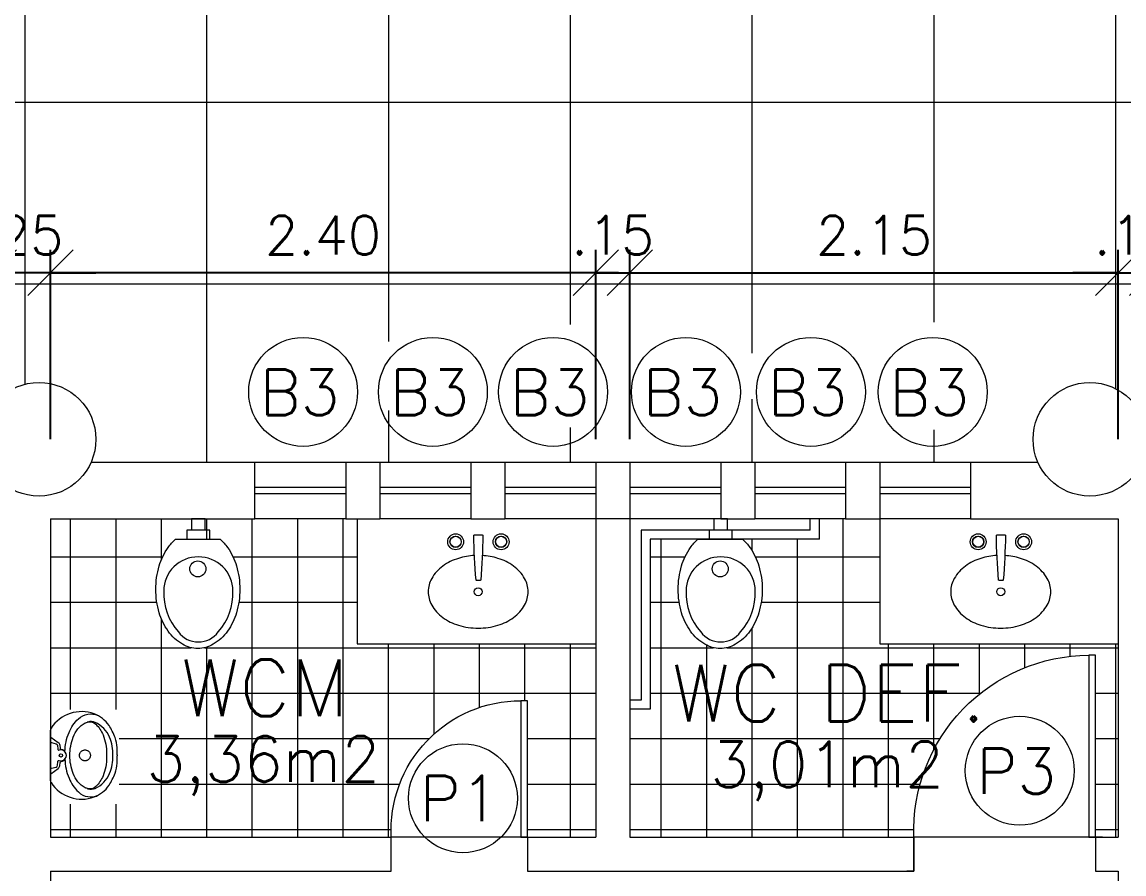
# Model space of a CAD drawing. Header units: millimetres. Extents: x 521 to 1055, y 261 to 520.
# Drawn here: x 586.448 to 591.298, y 465.404 to 469.153 of the extents above; entities that cross this region are included whole.
import ezdxf
from ezdxf.enums import TextEntityAlignment as Align

# ---------------------------------------------------------------- set-up
doc = ezdxf.new("R2010")
doc.units = ezdxf.units.MM
doc.linetypes.add('CONTINU', pattern=[0])
doc.linetypes.add('DASHDOT', pattern=[1, 0.5, -0.25, 0, -0.25])
doc.layers.add('0.1', color=8, linetype='Continuous', lineweight=13)
doc.styles.add('ROMANS', font='romans')
doc.styles.get("Standard").update_dxf_attribs({"font": 'romans.shx'})
doc.dimstyles.new('Fares Eng - 50', dxfattribs={"dimscale": 2, "dimtxt": 0.085, "dimasz": 0.1, "dimexe": 0.05, "dimexo": 0.05, "dimgap": 0.04, "dimtad": 1, "dimzin": 4, "dimdsep": 46, "dimtxsty": 'ROMANS', "dimblk1": 'OBLIQUE', "dimblk2": 'OBLIQUE', "dimsah": 1, "dimcen": 0.05, "dimdle": 0.05, "dimclrd": 8, "dimclre": 8, "dimclrt": 8, "dimaunit": 1, "dimadec": 0, "dimazin": 0, "dimtfac": 1, "dimtix": 1, "dimtmove": 2, "dimatfit": 0, "dimldrblk": 'OPEN90', "dimfxl": 1, "dimtolj": 1, "dimtzin": 0, "dimarcsym": 0})
pattern_1 = [(0, (-0.7382471170010376, 0), (0, 0.2), []), (90, (-0.7382471170010376, 0), (-0.2, 1.224606353822377e-17), [])]

# ---------------------------------------------------------------- blocks, each defined once
blk = doc.blocks.new('P80')
for points in [[(0, 0.8600000000001068), (0, 0.8300000000001057), (0.1499999999999986, 0.8300000000001057), (0.1499999999999986, 0.8600000000001068)], [(0, 0), (0, 0.03000000000000114), (0.1499999999999986, 0.03000000000000114), (0.1499999999999986, 0)]]:
    blk.add_lwpolyline(points)
blk.add_lwpolyline([(-0.8000000000000227, 0.06000000000008299), (0, 0.06000000000008299), (0, 0.03000000000000114), (-0.8000000000000227, 0.03000000000000114)], close=True)
at = {"color": 8}
blk.add_arc((-0.02513934576528032, 0.05553438521076377), 0.7748735220644332, 88.14081760279143, 179.6698012135025, dxfattribs=at)
blk = doc.blocks.new('P60')
at = {"color": 252}
blk.add_lwpolyline([(-0.6000000000000227, 0.05960000000008298), (0, 0.05960000000008298), (0, 0.03000000000000114), (-0.6000000000000227, 0.03000000000000114)], close=True, dxfattribs=at)
at = {"color": 8}
blk.add_arc((-0.02886986666674457, 0.05960000000008306), 0.5711301333332781, 87.10253993610587, 180, dxfattribs=at)
blk = doc.blocks.new('Cuba')
blk.add_lwpolyline([(0.0007964035890972809, 0.05000000000001137), (-0.007366352336667308, 0.0499999999999925, -0.3896877516864198), (-0.009359223717736526, 0.05183128823838757, -0.01723366479288366), (-0.01917277886242666, 0.247968944425077, -0.4187690770508936), (-0.01717301998914593, 0.25), (0.0007964035890972809, 0.25), (0.01876582716733935, 0.25, -0.4187690770508931), (0.02076558604062009, 0.247968944425077, -0.01723366479288366), (0.01095203089593292, 0.05183128823840271, -0.3896877516864196), (0.008959159514862449, 0.0499999999999925)], format="xyb", close=True)
blk.add_lwpolyline([(-0.01642655458466891, 0.1595521582631534, 0.05959206038068896), (-0.08696014067280601, 0.1471861917011097, 0.08424761497446774), (-0.1555634918610417, 0.1131370849898587, 0.1064685849763624), (-0.2045356555467384, 0.05839934548953352, 0.1301586401875859), (-0.2200000000000006, 0, 0.1301586401875893), (-0.2045356555467384, -0.05839934548953352, 0.1064685849763587), (-0.1555634918610417, -0.1131370849898303, 0.08424761497446792), (-0.08696014067280829, -0.1471861917010813, 0.07328068524213961), (0, -0.1599999999999966, 0.0732806852421363), (0.08696014067280601, -0.1471861917010813, 0.0842476149744677), (0.15556349186104, -0.1131370849898303, 0.1064685849763671), (0.2045356555467367, -0.05839934548950509, 0.1301586401875963), (0.2199999999999989, 0, 0.1301586401875876), (0.2045356555467367, 0.05839934548953352, 0.1064685849763547), (0.15556349186104, 0.1131370849898587, 0.08424761497446004), (0.08696014067280829, 0.1471861917011097, 0.05826802056709933), (0.01801512440569979, 0.1594612693903912, 0.07328068524213464)], format="xyb")
for centre, radius in [((-0.09920359641090386, 0.2199999999999989), 0.035), ((0.1007964035890973, 0.2199999999999989), 0.035), ((0, 0), 0.0175)]:
    blk.add_circle(centre, radius)
at = {"color": 8}
for centre, radius in [((-0.09920359641090386, 0.2199999999999989), 0.025), ((-0.09920359641090386, 0.2199999999999989), 0.024), ((0.1007964035890973, 0.2199999999999989), 0.025), ((0.1007964035890973, 0.2199999999999989), 0.024)]:
    blk.add_circle(centre, radius, dxfattribs=at)
blk = doc.blocks.new('Vaso')
for points in [[(0.02999999999997272, -0.04999999999995453), (0.02999999999997272, 0), (-0.02999999999997272, 0), (-0.02999999999997272, -0.04999999999995453)], [(0.04999999999995453, -0.09000000000014552), (0.04999999999995453, -0.04999999999995453), (-0.04999999999995453, -0.04999999999995453), (-0.04999999999995453, -0.09000000000014552)]]:
    blk.add_lwpolyline(points)
for points in [[(0.1828955200001019, -0.3100000000001728, -0.071776), (0.1680402599999979, -0.4129498500001318, -0.083144), (0.128710270000056, -0.4938477600001079, -0.106699), (0.06516211000007388, -0.5518467399999736, -0.132564), (-0.002104480000070907, -0.5700000000001637, -0.132564), (-0.06937106999998832, -0.5518467399999736, -0.106699), (-0.1329192299999704, -0.4938477600001079, -0.083144), (-0.1722492199999124, -0.4129498500001318, -0.071776), (-0.1871044800000163, -0.3100000000001728, -0.071776), (-0.1722492199999124, -0.2070501499999864, -0.083144), (-0.1329192299999704, -0.1261522400000104, -0.060171), (-0.09999999999990905, -0.09000000000014552), (0.09579103999999461, -0.09000000000014552, -0.060171), (0.128710270000056, -0.1261522400000104, -0.083144), (0.1680402599999979, -0.2070501499999864, -0.071776)], [(-0.08763701527800549, -0.4972033683313839, 0.2473999053505774), (0, -0.5413053001348089, 0.2473999053505774), (0.08763701527800549, -0.4972033683313839, 0.1978584598758542), (0.1521044799999345, -0.3175259839795217, 0.4183289460701766), (0, -0.1675407474929216, 0.4183289460701766), (-0.1521044799999345, -0.3175259839795217, 0.1978584598758542)]]:
    blk.add_lwpolyline(points, format="xyb", close=True)
blk.add_circle((-0.002104480000070907, -0.2200259839794398), 0.03525)
blk = doc.blocks.new('MIC')
for p, q in [((-7.181022390642248e-30, -3.552713678800501e-15), (2.253725092833587e-16, 0.1114999999999959)), ((0.294006887496943, 0.001700320565272878), (0.294006887496943, -4.146983364735735e-15)), ((-2.253725092833731e-16, -0.111500000000003), (-7.181022390642248e-30, -3.552713678800501e-15)), ((0.294006887496943, -4.146983364735735e-15), (0.294006887496943, -0.001700320565281172))]:
    blk.add_line(p, q)
for points in [[(0.06389889671298657, 0.01598841757203382, -0.1006025227802019), (0.08200000000000095, 0.09999999999999948, -0.1146110086684233), (0.1229999999999997, 0.1609999999999993, -0.3098364236183091), (0.2095199143072243, 0.1751021543491027, -0.3098364236183091)], [(0.1613928576543483, -0.1455672248154997), (0.1649101941308434, -0.1467308523902687, 0.1890387966786642), (0.1966600698150721, -0.1450091000326438, 0.1890137212314096), (0.2599702370741317, -0.07963134921959511, 0.1168018518744347), (0.2749686266706473, -2.332144905471686e-15, 0.1168018518744347), (0.2599702370741321, 0.0796313492195905, 0.1890137212314096), (0.1966600698150728, 0.1450091000326395, 0.1890387966786642), (0.164910194130844, 0.1467308523902645), (0.1613928576543489, 0.1455672248154954)], [(1.072361025267808e-16, 0.05305361097392058, -0.4731156655992713), (0.005000000000000895, 0.05599999999999915), (0.02500000000000046, 0.05149999999999894, -0.3625423988178856), (0.03149999999999951, 0.04299999999999742), (0.03250000000000069, 0.02849999999999924, 0.5647686887747856), (0.03857059185199323, 0.02282112824928532)], [(0.002000000000000831, 0.0804999999999989), (0.03400000000000081, 0.05699999999999676, -0.1805002929806469), (0.04100000000000046, 0.04549999999999868), (0.04299999999999932, 0.03199999999999816, 0.350290051334585), (0.04850000000000071, 0.02599999999999793, -0.2520343750682387), (0.06300000000000065, 0.01949999999999883)], [(-1.072361025267879e-16, -0.05305361097392414, 0.4731156655992713), (0.005000000000000668, -0.05600000000000272), (0.02500000000000025, -0.05150000000000259, 0.3625423988178856), (0.03149999999999933, -0.0430000000000011), (0.03250000000000058, -0.02850000000000292, -0.5647686887747856), (0.03857059185199314, -0.02282112824928902)], [(0.002000000000000505, -0.08050000000000246), (0.03400000000000058, -0.05700000000000045, 0.1805002929806469), (0.04100000000000028, -0.0455000000000024), (0.0429999999999992, -0.03200000000000189, -0.350290051334585), (0.0485000000000006, -0.02600000000000167, 0.2520343750682387), (0.06300000000000057, -0.01950000000000264)], [(0.06389889671298651, -0.01598841757203763, 0.1006025227802019), (0.08200000000000053, -0.1000000000000034, 0.1146110086684233), (0.122999999999999, -0.1610000000000034, 0.3098364236183091), (0.2095199143072236, -0.1751021543491071, 0.3098364236183091)]]:
    blk.add_lwpolyline(points, format="xyb")
blk.add_lwpolyline([(0.2469999999999999, -2.275612532610937e-15), (0.2471178908324276, -0.007832022022059848, -0.1020165053088811), (0.2314231464083887, -0.09020397524524396, -0.1006339586119125), (0.1998321805410083, -0.1371621200431705, -0.3104304348799956), (0.1587115284339952, -0.14447530021719, -0.02983714588725854), (0.1530000000000002, -0.1425000000000004, -0.1938874956134008), (0.1005000000000001, -0.08000000000000028, -0.09663518521957772), (0.08549999999999969, -1.949176117819334e-15, -0.09663518521957772), (0.1005000000000004, 0.07999999999999631, -0.1938874956134008), (0.1530000000000007, 0.1424999999999962, -0.02983714588725854), (0.1587115284339958, 0.1444753002171858, -0.3104304348799956), (0.1998321805410089, 0.1371621200431661, -0.1006339586119125), (0.2314231464083891, 0.09020397524523946, -0.1020165053088811), (0.2471178908324277, 0.007832022022055296)], format="xyb", close=True)
blk.add_circle((0.04599999999999937, -1.869335632467826e-15), 0.0075)
at = {"linetype": 'DASHDOT'}
blk.add_circle((0.1519999999999992, -2.083591112145287e-15), 0.024, dxfattribs=at)
for centre, radius, start, end in [((0.1377702899573948, 0.0315578556840454), 0.1611987715412378, 69.96350135858401, 146.725367118701), ((0.1386857544530518, 0.0475243997117098), 0.1459577868522475, 35.25885026493741, 68.15339377250778), ((0.01420555517480282, 0.1112656864088919), 0.01420748748665075, 142.0649101323887, 179.0550202112607), ((0.0354886119335873, -0.01077122697287798), 0.2641474675909128, 26.26255795670085, 32.66128229190893), ((-0.02926556299823355, -0.04272209828493694), 0.336355232746058, 21.06742201065763, 26.2625579567061), ((0.159761937990389, 0.03009408813070781), 0.1337877300855334, 1.845086542449727, 21.06742201065554), ((0.04599999999999937, -1.869335632467826e-15), 0.024, 251.967363912805, 108.0326360871948), ((-0.7216496446169334, 0.001700320565274931), 1.015656532113876, 359.9999999999999, 1.845086542450083), ((0.1597619379903889, -0.03009408813071201), 0.1337877300855336, 338.9325779893443, 358.15491345755), ((-0.7216496446169334, -0.001700320565275566), 1.015656532113876, 358.1549134575496, 359.9999999999998), ((-0.02926556299823338, 0.04272209828493351), 0.3363552327460579, 333.7374420432938, 338.9325779893422), ((0.01420555517480237, -0.1112656864088955), 0.014207487486651, 180.9449797887391, 217.935089867611), ((0.1377702899573947, -0.03155785568404951), 0.1611987715412371, 213.2746328812987, 290.0364986414158), ((0.1386857544530517, -0.0475243997117139), 0.1459577868522475, 291.846606227492, 324.7411497350624), ((0.03548861193358734, 0.01077122697287429), 0.2641474675909128, 327.3387177080908, 333.7374420432989)]:
    blk.add_arc(centre, radius, start, end)
blk = doc.blocks.new('ÁREA')
for p in [(4.97462945148186e-05, 0.003761569252461072), (0, 0)]:
    blk.add_attdef('COMPARTIMENTO', text='', height=0.0025).set_placement(p, align=Align.CENTER)
at = {"color": 1}
for p in [(-4.97462945148186e-05, -0.003761569252461072), (-9.94925890296372e-05, -0.007523138504922144)]:
    blk.add_attdef('ÁREA', text='', height=0.002, dxfattribs=at).set_placement(p, align=Align.CENTER)
blk = doc.blocks.new('_OBLIQUE')
at = {"color": 0, "linetype": 'ByBlock'}
blk.add_line((-0.5, -0.5), (0.5, 0.5), dxfattribs=at)
blk = doc.blocks.new('*D2623')
at = {"layer": '0.1', "color": 8, "linetype": 'CONTINU', "lineweight": -2, "transparency": 16777216}
for p, q in [((586.5732697461763, 467.316921684354), (586.5732697461763, 468.150133357732)), ((588.9732697461762, 467.316921684354), (588.9732697461762, 468.150133357732)), ((589.0732697461763, 468.050133357732), (586.4732697461762, 468.050133357732))]:
    blk.add_line(p, q, dxfattribs=at)
at = {"layer": 'DEFPOINTS', "color": 0, "linetype": 'CONTINU', "lineweight": -2, "transparency": 16777216}
for p in [(586.5732697461763, 468.050133357732), (586.5732697461763, 467.216921684354), (588.9732697461762, 467.216921684354)]:
    blk.add_point(p, dxfattribs=at)
at = {"layer": '0.1', "color": 8, "linetype": 'CONTINU', "lineweight": -2, "transparency": 16777216, "xscale": 0.2, "yscale": 0.2, "zscale": 0.2, "rotation": 180}
blk.add_blockref('_OBLIQUE', (586.5732697461763, 468.050133357732), dxfattribs=at)
at = {"layer": '0.1', "color": 8, "linetype": 'CONTINU', "lineweight": -2, "transparency": 16777216, "xscale": 0.2, "yscale": 0.2, "zscale": 0.2}
blk.add_blockref('_OBLIQUE', (588.9732697461762, 468.050133357732), dxfattribs=at)
at = {"layer": '0.1', "color": 8, "linetype": 'CONTINU', "transparency": 16777216, "insert": (587.7732697461763, 468.215133357732), "char_height": 0.17, "attachment_point": 5, "style": 'ROMANS'}
blk.add_mtext('\\A1;2.40', dxfattribs=at)
blk = doc.blocks.new('_Open90')
at = {"color": 0, "linetype": 'ByBlock', "lineweight": -2}
for p, q in [((-0.5, 0.5), (0, 0)), ((0, 0), (-1, 0)), ((0, 0), (-0.5, -0.5))]:
    blk.add_line(p, q, dxfattribs=at)
blk = doc.blocks.new('*D2624')
at = {"layer": '0.1', "color": 8, "linetype": 'CONTINU', "lineweight": -2, "transparency": 16777216}
for p, q in [((586.3232697461765, 467.4169216843541), (586.3232697461765, 468.150133357732)), ((586.5732697461763, 467.4169216843541), (586.5732697461763, 468.150133357732)), ((586.3232697461765, 468.050133357732), (586.1232697461764, 468.050133357732)), ((586.5732697461763, 468.050133357732), (586.3232697461765, 468.050133357732)), ((586.5732697461763, 468.050133357732), (586.7732697461763, 468.050133357732))]:
    blk.add_line(p, q, dxfattribs=at)
at = {"layer": 'DEFPOINTS', "color": 0, "linetype": 'CONTINU', "lineweight": -2, "transparency": 16777216}
for p in [(586.3232697461765, 468.050133357732), (586.3232697461765, 467.316921684354), (586.5732697461763, 467.316921684354)]:
    blk.add_point(p, dxfattribs=at)
at = {"layer": '0.1', "color": 8, "linetype": 'CONTINU', "lineweight": -2, "transparency": 16777216, "xscale": 0.2, "yscale": 0.2, "zscale": 0.2}
blk.add_blockref('_OBLIQUE', (586.3232697461765, 468.050133357732), dxfattribs=at)
at = {"layer": '0.1', "color": 8, "linetype": 'CONTINU', "lineweight": -2, "transparency": 16777216, "xscale": 0.2, "yscale": 0.2, "zscale": 0.2, "rotation": 180}
blk.add_blockref('_OBLIQUE', (586.5732697461763, 468.050133357732), dxfattribs=at)
at = {"layer": '0.1', "color": 8, "linetype": 'CONTINU', "transparency": 16777216, "insert": (586.4482697461764, 468.215133357732), "char_height": 0.17, "attachment_point": 5, "style": 'ROMANS'}
blk.add_mtext('\\A1;.25', dxfattribs=at)
blk = doc.blocks.new('*D2910')
at = {"layer": '0.1', "color": 8, "linetype": 'CONTINU', "lineweight": -2, "transparency": 16777216}
for p, q in [((588.9732697461765, 467.316921684354), (588.9732697461765, 468.150133357732)), ((589.1232697461762, 467.316921684354), (589.1232697461762, 468.150133357732)), ((588.9732697461765, 468.050133357732), (588.7732697461764, 468.050133357732)), ((588.9732697461765, 468.050133357732), (589.1232697461762, 468.050133357732)), ((589.1232697461762, 468.050133357732), (589.3232697461763, 468.050133357732))]:
    blk.add_line(p, q, dxfattribs=at)
at = {"layer": 'DEFPOINTS', "color": 0, "linetype": 'CONTINU', "lineweight": -2, "transparency": 16777216}
for p in [(589.1232697461762, 468.050133357732), (588.9732697461765, 467.216921684354), (589.1232697461762, 467.216921684354)]:
    blk.add_point(p, dxfattribs=at)
at = {"layer": '0.1', "color": 8, "linetype": 'CONTINU', "lineweight": -2, "transparency": 16777216, "xscale": 0.2, "yscale": 0.2, "zscale": 0.2}
blk.add_blockref('_OBLIQUE', (588.9732697461765, 468.050133357732), dxfattribs=at)
at = {"layer": '0.1', "color": 8, "linetype": 'CONTINU', "lineweight": -2, "transparency": 16777216, "xscale": 0.2, "yscale": 0.2, "zscale": 0.2, "rotation": 180}
blk.add_blockref('_OBLIQUE', (589.1232697461762, 468.050133357732), dxfattribs=at)
at = {"layer": '0.1', "color": 8, "linetype": 'CONTINU', "transparency": 16777216, "insert": (589.0482697461764, 468.215133357732), "char_height": 0.17, "attachment_point": 5, "style": 'ROMANS'}
blk.add_mtext('\\A1;.15', dxfattribs=at)
blk = doc.blocks.new('*D2625')
at = {"layer": '0.1', "color": 8, "linetype": 'CONTINU', "lineweight": -2, "transparency": 16777216}
for p, q in [((589.1232697461762, 467.316921684354), (589.1232697461762, 468.150133357732)), ((591.2732697461763, 467.316921684354), (591.2732697461763, 468.150133357732)), ((589.0232697461762, 468.050133357732), (591.3732697461763, 468.050133357732))]:
    blk.add_line(p, q, dxfattribs=at)
at = {"layer": 'DEFPOINTS', "color": 0, "linetype": 'CONTINU', "lineweight": -2, "transparency": 16777216}
for p in [(591.2732697461763, 468.050133357732), (589.1232697461762, 467.216921684354), (591.2732697461763, 467.216921684354)]:
    blk.add_point(p, dxfattribs=at)
at = {"layer": '0.1', "color": 8, "linetype": 'CONTINU', "lineweight": -2, "transparency": 16777216, "xscale": 0.2, "yscale": 0.2, "zscale": 0.2, "rotation": 180}
blk.add_blockref('_OBLIQUE', (589.1232697461762, 468.050133357732), dxfattribs=at)
at = {"layer": '0.1', "color": 8, "linetype": 'CONTINU', "lineweight": -2, "transparency": 16777216, "xscale": 0.2, "yscale": 0.2, "zscale": 0.2}
blk.add_blockref('_OBLIQUE', (591.2732697461763, 468.050133357732), dxfattribs=at)
at = {"layer": '0.1', "color": 8, "linetype": 'CONTINU', "transparency": 16777216, "insert": (590.1982697461763, 468.215133357732), "char_height": 0.17, "attachment_point": 5, "style": 'ROMANS'}
blk.add_mtext('\\A1;2.15', dxfattribs=at)
blk = doc.blocks.new('*D2626')
at = {"layer": '0.1', "color": 8, "linetype": 'CONTINU', "lineweight": -2, "transparency": 16777216}
for p, q in [((591.2732697461763, 467.316921684354), (591.2732697461763, 468.150133357732)), ((591.4232697461763, 467.3169216843539), (591.4232697461763, 468.150133357732)), ((591.2732697461763, 468.050133357732), (591.0732697461763, 468.050133357732)), ((591.2732697461763, 468.050133357732), (591.4232697461763, 468.050133357732)), ((591.4232697461763, 468.050133357732), (591.6232697461763, 468.050133357732))]:
    blk.add_line(p, q, dxfattribs=at)
at = {"layer": 'DEFPOINTS', "color": 0, "linetype": 'CONTINU', "lineweight": -2, "transparency": 16777216}
for p in [(591.4232697461763, 468.050133357732), (591.2732697461763, 467.216921684354), (591.4232697461763, 467.2169216843539)]:
    blk.add_point(p, dxfattribs=at)
at = {"layer": '0.1', "color": 8, "linetype": 'CONTINU', "lineweight": -2, "transparency": 16777216, "xscale": 0.2, "yscale": 0.2, "zscale": 0.2}
blk.add_blockref('_OBLIQUE', (591.2732697461763, 468.050133357732), dxfattribs=at)
at = {"layer": '0.1', "color": 8, "linetype": 'CONTINU', "lineweight": -2, "transparency": 16777216, "xscale": 0.2, "yscale": 0.2, "zscale": 0.2, "rotation": 180}
blk.add_blockref('_OBLIQUE', (591.4232697461763, 468.050133357732), dxfattribs=at)
at = {"layer": '0.1', "color": 8, "linetype": 'CONTINU', "transparency": 16777216, "insert": (591.3482697461764, 468.215133357732), "char_height": 0.17, "attachment_point": 5, "style": 'ROMANS'}
blk.add_mtext('\\A1;.15', dxfattribs=at)

msp = doc.modelspace()

# ---------------------------------------------------------------- hatches: boundary and pattern name
at = {"layer": '0.1', "linetype": 'CONTINU'}
h = msp.add_hatch(dxfattribs=at)
h.set_pattern_fill('_USER', color=8, scale=0.8, style=0, double=1, pattern_type=0)
h.set_pattern_definition([(0, (-0.7382471170010376, 0), (0, 0.8), []), (90, (-0.7382471170010376, 0), (-0.8, 4.898425415289509e-17), [])])
h.paths.add_polyline_path([(595.8582697461763, 469.916921684354), (595.8982697461764, 469.916921684354), (595.8982697461763, 469.9469216843539), (595.8982697461763, 470.9169216843541), (595.8582697461762, 470.9169216843541), (595.8582697461762, 472.066921684354), (595.8582697461762, 473.070142430769, -0.367894196834805), (595.6482697461763, 473.316921684354, -0.367894196834805), (595.8582697461762, 473.563700937939), (595.8582697461762, 474.636921684354), (595.8582697461762, 475.756921684354), (595.8582697461762, 476.1085191045478), (595.6977010650072, 476.1085191045478, -0.4115419546023503), (595.3603441513054, 476.1085191045478), (585.5232697461761, 476.1085191045478), (585.5232697461761, 467.2169216843541), (586.2941409614285, 467.2169216843541, -0.1032437171755058), (586.2732697461763, 467.316921684354, -1), (586.7732697461763, 467.316921684354, -0.1032437171755632), (586.7523985309241, 467.216921684354), (587.4732697461766, 467.216921684354), (587.8732697461764, 467.2169216843542), (588.0232697461763, 467.216921684354), (588.4232697461763, 467.2169216843541), (588.5732697461764, 467.2169216843539), (588.9732697461762, 467.216921684354), (589.1232697461762, 467.2169216843539), (589.5232697461763, 467.216921684354), (589.6732697461763, 467.2169216843539), (590.0732697461762, 467.216921684354), (590.2232697461761, 467.2169216843539), (590.623269746176, 467.216921684354), (590.9191409614285, 467.2169216843538, -0.1032437171757356), (590.8982697461763, 467.316921684354, -1), (591.3982697461763, 467.316921684354, -0.1032437171756781), (591.3773985309241, 467.2169216843539), (591.9232697461763, 467.2169216843539), (595.4232697461763, 467.2169216843539), (595.6691409614285, 467.216921684354, -0.1032437171756207), (595.6482697461763, 467.316921684354, -0.367894196834805), (595.8582697461762, 467.563700937939), (595.8582697461762, 468.766921684354)])
h.paths.add_polyline_path([(590.6696611286003, 467.5954736768035, -1), (590.1903734598599, 467.5954736768035, -1)], flags=16)
h.paths.add_polyline_path([(593.904458207497, 467.5435196412762, -1), (593.4251705387566, 467.5435196412762, -1)], flags=16)
h.paths.add_polyline_path([(590.1191654259077, 467.5954736768035, -1), (589.6398777571673, 467.5954736768035, -1)], flags=16)
h.paths.add_polyline_path([(589.5686680314744, 467.5954736768035, -1), (589.089380362734, 467.5954736768035, -1)], flags=16)
h.paths.add_polyline_path([(589.0247261310088, 467.5954736768035, -1), (588.5454384622684, 467.5954736768035, -1)], flags=16)
h.paths.add_polyline_path([(595.7686664425265, 468.6299123304353, -1), (595.2893787737861, 468.6299123304353, -1)], flags=16)
h.paths.add_polyline_path([(588.4873363410294, 467.5954736768035, -1), (588.008048672289, 467.5954736768035, -1)], flags=16)
h.paths.add_polyline_path([(590.8982697461763, 473.316921684354, -1), (591.3982697461763, 473.316921684354, -1)], flags=16)
h.paths.add_polyline_path([(587.9106254294292, 467.5954736768035, -1), (587.4313377606887, 467.5954736768035, -1)], flags=16)
h.paths.add_polyline_path([(595.2893787737861, 472.0535718655195, -1), (595.7686664425265, 472.0535718655195, -1)], flags=16)
h.paths.add_polyline_path([(586.2732697461763, 473.316921684354, -1), (586.7732697461763, 473.316921684354, -1)], flags=16)
h.paths.add_polyline_path([(594.7857582780637, 473.0621597795922), (594.7857582780637, 473.5716835891159), (595.0857582780636, 473.5716835891159), (595.0857582780636, 473.0621597795922)], flags=24)
h.paths.add_polyline_path([(594.7857582780637, 469.9044216843541), (594.7857582780637, 470.6044216843541), (595.0857582780636, 470.6044216843541), (595.0857582780636, 469.9044216843541)], flags=24)
h.paths.add_polyline_path([(594.073750429681, 475.8464454938779), (594.073750429681, 476.7273978748303), (594.373750429681, 476.7273978748303), (594.373750429681, 475.8464454938779)], flags=9)
h.paths.add_polyline_path([(590.0598173652238, 472.7609005235943), (591.1217221271286, 472.7609005235943), (591.1217221271286, 472.4609005235943), (590.0598173652238, 472.4609005235943)], flags=24)
h.paths.add_polyline_path([(592.8625554604619, 472.0030727188753), (593.7339840318905, 472.0030727188753), (593.7339840318905, 471.7030727188753), (592.8625554604619, 471.7030727188753)], flags=24)
h.paths.add_polyline_path([(587.4185078414145, 468.400133357732), (588.1280316509383, 468.400133357732), (588.1280316509383, 468.100133357732), (587.4185078414145, 468.100133357732)], flags=24)
h.paths.add_polyline_path([(586.1935078414144, 468.400133357732), (586.7030316509382, 468.400133357732), (586.7030316509382, 468.100133357732), (586.1935078414144, 468.100133357732)], flags=24)
h.paths.add_polyline_path([(585.4827935557, 468.400133357732), (586.1637459366524, 468.400133357732), (586.1637459366524, 468.100133357732), (585.4827935557, 468.100133357732)], flags=9)
h.paths.add_polyline_path([(588.7935078414145, 468.400133357732), (589.3030316509382, 468.400133357732), (589.3030316509382, 468.100133357732), (588.7935078414145, 468.100133357732)], flags=24)
h.paths.add_polyline_path([(589.8435078414144, 468.400133357732), (590.5530316509382, 468.400133357732), (590.5530316509382, 468.100133357732), (589.8435078414144, 468.100133357732)], flags=24)
h.paths.add_polyline_path([(591.0935078414144, 468.400133357732), (591.6030316509382, 468.400133357732), (591.6030316509382, 468.100133357732), (591.0935078414144, 468.100133357732)], flags=24)
h.paths.add_polyline_path([(593.3185078414145, 468.400133357732), (594.0280316509384, 468.400133357732), (594.0280316509384, 468.100133357732), (593.3185078414145, 468.100133357732)], flags=24)
h.paths.add_polyline_path([(593.4432537847026, 467.3920073014079), (593.8384918799406, 467.3920073014079), (593.8384918799406, 467.6920073014079), (593.4432537847026, 467.6920073014079)], flags=24)
h.paths.add_polyline_path([(590.2084567058059, 467.4439613369352), (590.603694801044, 467.4439613369352), (590.603694801044, 467.7439613369352), (590.2084567058059, 467.7439613369352)], flags=24)
h.paths.add_polyline_path([(589.6579610031133, 467.4439613369352), (590.0531990983513, 467.4439613369352), (590.0531990983513, 467.7439613369352), (589.6579610031133, 467.7439613369352)], flags=24)
h.paths.add_polyline_path([(589.1074636086801, 467.4439613369352), (589.5027017039181, 467.4439613369352), (589.5027017039181, 467.7439613369352), (589.1074636086801, 467.7439613369352)], flags=24)
h.paths.add_polyline_path([(588.5635217082145, 467.4439613369352), (588.9587598034525, 467.4439613369352), (588.9587598034525, 467.7439613369352), (588.5635217082145, 467.7439613369352)], flags=24)
h.paths.add_polyline_path([(588.026131918235, 467.4439613369352), (588.421370013473, 467.4439613369352), (588.421370013473, 467.7439613369352), (588.026131918235, 467.7439613369352)], flags=24)
h.paths.add_polyline_path([(587.4494210066348, 467.4439613369352), (587.8446591018728, 467.4439613369352), (587.8446591018728, 467.7439613369352), (587.4494210066348, 467.7439613369352)], flags=24)
h.paths.add_polyline_path([(595.3074620197322, 468.478399990567), (595.7027001149702, 468.478399990567), (595.7027001149702, 468.778399990567), (595.3074620197322, 468.778399990567)], flags=24)
h.paths.add_polyline_path([(595.3074620197322, 471.9020595256512), (595.7027001149702, 471.9020595256512), (595.7027001149702, 472.2020595256512), (595.3074620197322, 472.2020595256512)], flags=24)
h = msp.add_hatch(dxfattribs=at)
h.set_pattern_fill('_USER', color=8, scale=0.2, style=0, double=1, pattern_type=0)
h.set_pattern_definition(pattern_1)
h.paths.add_polyline_path([(588.9732697461765, 466.416921684354), (588.9232697461763, 466.416921684354), (588.9232697461763, 465.566921684354), (588.9732697461762, 465.566921684354)])
h.paths.add_polyline_path([(588.9232697461762, 466.416921684354), (588.7732697461762, 466.416921684354), (588.7732697461762, 465.566921684354), (588.9232697461762, 465.5669216843539)])
h.paths.add_polyline_path([(588.7732697461763, 466.4169216843541), (587.9232697461762, 466.4169216843542), (587.9232697461762, 466.966921684354), (587.8732697461764, 466.966921684354), (587.4732697461766, 466.966921684354), (587.254132831756, 466.966921684354), (587.2541328317561, 466.9169216843538), (587.194132831756, 466.9169216843538), (587.1941328317561, 466.966921684354), (586.5732697461763, 466.9669216843538), (586.5732697461763, 466.1285014318579), (586.8759171132056, 466.128501431858), (586.8759171132056, 465.7114515582974), (586.5732697461764, 465.7114515582974), (586.5732697461763, 465.5669216843539), (588.073269746176, 465.566921684354, -0.4291040067102799), (588.643669746176, 466.166921684354), (588.6732697461762, 466.166921684354), (588.6732697461762, 465.566921684354), (588.7732697461762, 465.566921684354)])
h.paths.add_polyline_path([(587.3528440957857, 466.8407680473282, 1.564956546922496e-06), (587.3528431074257, 466.8407694363859), (587.3528430628177, 466.8407694990781, -1.635587809433524e-06)], flags=0)
h.paths.add_polyline_path([(587.186778351756, 466.7468957003744, -1), (587.257278351756, 466.7468957003744, -1)], flags=0)
edge = h.paths.add_edge_path(flags=16)
edge.add_arc((587.0428677136395, 466.656921934754), 0.3641606381167727, 343.5782748653759, 359.999960602868, ccw=False)
edge.add_arc((587.1309432549249, 466.6309640198425), 0.272339538585894, 324.56671686925415, 343.5781902089499, ccw=False)
edge.add_arc((587.1867222135166, 466.5912751690134), 0.2038815434230515, 300.2052823623753, 324.56672184459006, ccw=False)
edge.add_arc((587.2220283660847, 466.5306258523968), 0.1337041680431426, 269.9999938597518, 300.20531148729793, ccw=False)
edge.add_arc((587.2220283374273, 466.5306258523964), 0.1337041680427554, 239.7946885126584, 270.0000061401995, ccw=False)
edge.add_arc((587.2573344899955, 466.5912751690134), 0.2038815434230601, 215.43327815541, 239.7947176376247, ccw=False)
edge.add_arc((587.3131134485873, 466.6309640198425), 0.2723395385859037, 196.4218097910502, 215.4332831307458, ccw=False)
edge.add_arc((587.4011889898727, 466.656921934754), 0.3641606381167628, 180.000039397132, 196.4217251346242, ccw=False)
edge.add_arc((587.4011889898735, 466.6569214339534), 0.3641606381175685, 163.5782748653941, 179.9999606028859, ccw=False)
edge.add_arc((587.3131134485873, 466.682879348865), 0.272339538585894, 144.5667168692542, 163.5781902089498, ccw=False)
edge.add_arc((587.2573356331808, 466.7225671066794), 0.2038831085606558, 130.7930870399165, 144.5666578242773, ccw=False)
edge.add_line((587.1241328317561, 466.8769216843536), (587.319923871756, 466.8769216843536))
edge.add_arc((587.1867210703314, 466.7225671066794), 0.2038831085606689, 35.43334217572283, 49.206912960083514, ccw=False)
edge.add_arc((587.1309432549249, 466.682879348865), 0.2723395385859037, 16.42180979105018, 35.43328313074579, ccw=False)
edge.add_arc((587.0428677136387, 466.6569214339534), 0.3641606381175583, 3.939711410794189e-05, 16.42172513460588, ccw=False)
h.paths.add_polyline_path([(587.0793891249888, 466.0357073243745), (587.9543891249888, 466.0357073243745), (587.9543891249888, 466.4107073243745), (587.0793891249888, 466.4107073243745)], flags=24)
h.paths.add_polyline_path([(586.9221610476244, 465.7126334166323), (588.098351523815, 465.7126334166323), (588.098351523815, 466.0697762737752), (586.9221610476244, 466.0697762737752)], flags=24)
h = msp.add_hatch(dxfattribs=at)
h.set_pattern_fill('_USER', color=8, scale=0.2, style=0, double=1, pattern_type=0)
h.set_pattern_definition(pattern_1)
h.paths.add_polyline_path([(590.0232697461763, 466.9669216843538), (589.9576897942832, 466.9669216843538), (589.9576897942832, 466.8769216843538), (589.6190607861762, 466.8769216843538, -0.06017314680166075), (589.6519810275363, 466.8407680229718, -0.08314534198682096), (589.691310909784, 466.759868468401, -0.07177374131648878), (589.7061652661764, 466.6569217612481, -0.07177385848335799), (589.691310905259, 466.5539748849528), (589.6913108996955, 466.5539748660756, 0.07177381507608192), (589.7061652661764, 466.6569216786633, 0.07177601455833092), (589.6913100018206, 466.7598715491325, 0.08314407971246142), (589.6519799572462, 466.8407695271744, 0.06017087491074097), (589.6190607861762, 466.8769216843538), (589.4232697461765, 466.8769216843538, 0.06017091049245973), (589.3903505583437, 466.8407695036161), (589.3903505043879, 466.8407694277864, -0.06017102502305395), (589.4232697461765, 466.8769216843537), (589.2132697461765, 466.8769216843538), (589.2132697461764, 466.1289537817587), (589.1232697461762, 466.1289537817585), (589.1232697461762, 465.566921684354), (590.0232697461762, 465.566921684354)])
h.paths.add_polyline_path([(590.1732697461763, 466.966921684354), (590.0732697461763, 466.9669216843541), (590.0232697461763, 466.966921684354), (590.0232697461762, 465.566921684354), (590.1732697461762, 465.566921684354)])
h.paths.add_polyline_path([(591.1432697461756, 466.3669216843539), (591.1732697461763, 466.3669216843539), (591.1732697461764, 465.566921684354), (591.2032697461764, 465.5669216843539), (591.2732697461762, 465.566921684354), (591.2732697461762, 466.416921684354), (590.2232697461761, 466.4169216843542), (590.2232697461762, 466.9669216843541), (590.1732697461763, 466.9669216843541), (590.1732697461762, 465.566921684354), (590.3732697461761, 465.566921684354, -0.4220514271863813)])
edge = h.paths.add_edge_path(flags=16)
edge.add_arc((589.3420046280597, 466.656921934754), 0.3641606381167727, 343.5782748653759, 359.999960602868, ccw=False)
edge.add_arc((589.4300801693452, 466.6309640198425), 0.272339538585894, 324.56671686925415, 343.5781902089499, ccw=False)
edge.add_arc((589.4858591279369, 466.5912751690134), 0.2038815434230515, 300.2052823623753, 324.56672184459006, ccw=False)
edge.add_arc((589.521165280505, 466.5306258523968), 0.1337041680431426, 269.9999938597518, 300.20531148729793, ccw=False)
edge.add_arc((589.5211652518476, 466.5306258523964), 0.1337041680427554, 239.7946885126584, 270.0000061401995, ccw=False)
edge.add_arc((589.5564714044158, 466.5912751690134), 0.2038815434230601, 215.43327815541, 239.7947176376247, ccw=False)
edge.add_arc((589.6122503630075, 466.6309640198425), 0.2723395385859037, 196.4218097910502, 215.4332831307458, ccw=False)
edge.add_arc((589.700325904293, 466.656921934754), 0.3641606381167628, 180.000039397132, 196.4217251346242, ccw=False)
edge.add_arc((589.7003259042938, 466.6569214339534), 0.3641606381175685, 163.5782748653941, 179.9999606028859, ccw=False)
edge.add_arc((589.6122503630075, 466.682879348865), 0.272339538585894, 144.5667168692542, 163.5781902089498, ccw=False)
edge.add_arc((589.5564725476011, 466.7225671066794), 0.2038831085606558, 130.7930870399165, 144.5666578242773, ccw=False)
edge.add_line((589.4232697461764, 466.8769216843536), (589.6190607861763, 466.8769216843536))
edge.add_arc((589.4858579847516, 466.7225671066794), 0.2038831085606689, 35.43334217572283, 49.206912960083514, ccw=False)
edge.add_arc((589.4300801693452, 466.682879348865), 0.2723395385859037, 16.42180979105018, 35.43328313074579, ccw=False)
edge.add_arc((589.3420046280589, 466.6569214339534), 0.3641606381175583, 3.939711410794189e-05, 16.42172513460588, ccw=False)
edge = h.paths.add_edge_path(flags=0)
edge.add_arc((589.5211652661762, 466.7468957003744), 0.03525, 0, 360)
h.paths.add_polyline_path([(589.1744997387503, 466.0122684935188), (590.8233092625599, 466.0122684935188), (590.8233092625599, 466.3872684935188), (589.1744997387503, 466.3872684935188)], flags=9)
h.paths.add_polyline_path([(589.3898907090052, 465.6891945857766), (590.5946526137672, 465.6891945857766), (590.5946526137672, 466.0463374429194), (589.3898907090052, 466.0463374429194)], flags=9)

# ---------------------------------------------------------------- linework, layer by layer
at = {"layer": '0.1', "color": 7}
for p, q in [((586.752398530924, 467.216921684354), (587.4732697461766, 467.216921684354)), ((587.4732697461766, 466.966921684354), (587.4732697461766, 467.216921684354)), ((587.8732697461764, 467.216921684354), (587.8732697461764, 466.966921684354)), ((587.8732697461764, 467.216921684354), (588.0232697461763, 467.216921684354)), ((588.0232697461764, 467.216921684354), (588.0232697461765, 466.966921684354)), ((588.4232697461764, 467.216921684354), (588.4232697461764, 466.966921684354)), ((588.4232697461764, 467.216921684354), (588.5732697461764, 467.2169216843539)), ((588.5732697461764, 467.216921684354), (588.5732697461764, 466.966921684354)), ((588.9732697461765, 467.2169216843538), (588.9732697461762, 465.566921684354)), ((588.9732697461764, 467.2169216843539), (589.1232697461762, 467.2169216843539)), ((589.1232697461764, 467.2169216843538), (589.1232697461762, 465.566921684354)), ((589.5232697461763, 467.2169216843539), (589.5232697461763, 466.966921684354)), ((589.5232697461763, 467.2169216843539), (589.6732697461763, 467.2169216843539)), ((589.6732697461763, 467.2169216843539), (589.6732697461763, 466.966921684354)), ((590.0732697461763, 467.216921684354), (590.0732697461763, 466.9669216843541)), ((590.0732697461763, 467.2169216843539), (590.2232697461761, 467.2169216843539)), ((590.2232697461762, 467.216921684354), (590.2232697461762, 466.9669216843541)), ((590.6232697461762, 467.2169216843539), (590.6232697461762, 466.9669216843541)), ((590.6232697461762, 467.2169216843539), (590.9191409614285, 467.2169216843538)), ((586.5732697461763, 466.9669216843539), (587.4732697461766, 466.966921684354)), ((586.5732697461763, 466.9669216843539), (586.5732697461763, 465.5669216843539)), ((587.8732697461764, 466.966921684354), (588.0232697461764, 466.966921684354)), ((588.4232697461764, 466.966921684354), (588.5732697461764, 466.966921684354)), ((589.1232697461763, 466.966921684354), (588.9732697461764, 466.966921684354)), ((589.5232697461763, 466.966921684354), (589.6732697461763, 466.966921684354)), ((590.0732697461763, 466.9669216843541), (590.2232697461764, 466.9669216843541)), ((590.6232697461762, 466.9669216843541), (591.2732697461763, 466.966921684354)), ((591.2732697461763, 466.9669216843538), (591.2732697461762, 465.566921684354)), ((586.5732697461763, 465.5669216843539), (588.0732697461762, 465.566921684354)), ((588.0732697461762, 465.416921684354), (588.0732697461762, 465.566921684354)), ((588.6732697461762, 465.566921684354), (588.6732697461762, 465.4169216843539)), ((588.6732697461762, 465.566921684354), (588.9732697461762, 465.566921684354)), ((589.1232697461762, 465.566921684354), (590.3732697461762, 465.566921684354)), ((590.3732697461763, 465.416921684354), (590.3732697461762, 465.566921684354)), ((591.1732697461763, 465.566921684354), (591.1732697461763, 465.4169216843539)), ((591.1732697461762, 465.566921684354), (591.2732697461763, 465.5669216843539)), ((586.5732697461763, 465.4169216843539), (588.073269746176, 465.416921684354)), ((586.5732697461763, 465.416921684354), (586.5732697461763, 464.5669216843539)), ((588.6732697461762, 465.4169216843539), (590.3732697461762, 465.416921684354)), ((591.1732697461762, 465.416921684354), (591.2732697461763, 465.416921684354)), ((591.2732697461763, 465.416921684354), (591.2732697461762, 464.2169216843541))]:
    msp.add_line(p, q, dxfattribs=at)
at = {"layer": '0.1', "color": 8}
for p, q in [((587.4732697461766, 467.2169216843541), (587.8732697461764, 467.2169216843542)), ((588.0232697461764, 467.216921684354), (588.4232697461763, 467.2169216843541)), ((588.5732697461764, 467.2169216843539), (588.9732697461762, 467.216921684354)), ((589.1232697461764, 467.2169216843538), (589.5232697461763, 467.216921684354)), ((589.6732697461763, 467.2169216843539), (590.0732697461762, 467.216921684354)), ((590.2232697461761, 467.2169216843539), (590.623269746176, 467.216921684354)), ((587.4732697461766, 467.1069216843541), (587.8732697461764, 467.1069216843542)), ((588.0232697461764, 467.1069216843539), (588.4232697461763, 467.1069216843541)), ((588.5732697461764, 467.1069216843539), (588.9732697461762, 467.1069216843541)), ((589.1232697461764, 467.1069216843538), (589.5232697461763, 467.106921684354)), ((589.6732697461763, 467.1069216843539), (590.0732697461762, 467.1069216843541)), ((590.2232697461761, 467.1069216843539), (590.623269746176, 467.1069216843541)), ((587.8732697461764, 467.076921684354), (587.4732697461766, 467.076921684354)), ((588.4232697461763, 467.0769216843539), (588.0232697461763, 467.0769216843539)), ((588.9732697461762, 467.0769216843539), (588.5732697461763, 467.0769216843538)), ((589.5232697461763, 467.0769216843538), (589.1232697461763, 467.0769216843537)), ((590.0732697461762, 467.0769216843539), (589.6732697461762, 467.0769216843538)), ((590.623269746176, 467.0769216843539), (590.2232697461761, 467.0769216843538)), ((587.8732697461764, 466.966921684354), (587.4732697461766, 466.966921684354)), ((587.9232697461762, 466.9669216843539), (587.9232697461762, 466.4169216843541)), ((588.4232697461763, 466.9669216843539), (588.0232697461763, 466.9669216843538)), ((588.9732697461762, 466.9669216843538), (588.5732697461763, 466.9669216843538)), ((589.5232697461763, 466.9669216843538), (589.1232697461763, 466.9669216843537)), ((590.0732697461762, 466.9669216843538), (589.6732697461762, 466.9669216843538)), ((589.9176897942831, 466.9169216843538), (589.9176897942831, 466.9669216843538)), ((589.9576897942832, 466.8769216843538), (589.9576897942832, 466.9669216843538)), ((590.623269746176, 466.9669216843538), (590.2232697461761, 466.9669216843538)), ((590.2232697461764, 466.9669216843539), (590.2232697461762, 466.4169216843541)), ((589.1732697461764, 466.9169216843537), (589.1732697461764, 466.1689537817587)), ((589.9176897942831, 466.9169216843538), (589.1732697461764, 466.9169216843537)), ((589.2132697461764, 466.8769216843537), (589.2132697461764, 466.1289537817586)), ((589.9576897942832, 466.8769216843538), (589.2132697461764, 466.8769216843537)), ((587.9232697461762, 466.4169216843542), (588.9732697461761, 466.416921684354)), ((590.2232697461762, 466.4169216843542), (591.2732697461763, 466.416921684354)), ((589.1732697461764, 466.1689537817587), (589.1232697461762, 466.1689537817587)), ((589.2132697461764, 466.1289537817586), (589.1232697461762, 466.1289537817586)), ((588.6732697461762, 465.566921684354), (588.0732697461762, 465.566921684354)), ((591.1732697461763, 465.566921684354), (590.3732697461762, 465.5669216843537))]:
    msp.add_line(p, q, dxfattribs=at)
for centre in [(587.6855802017828, 467.525398116584), (588.2564784752728, 467.525398116584), (588.7856048422389, 467.525398116584), (589.3704275705388, 467.525398116584), (589.9204413486723, 467.525398116584), (590.4565292140903, 467.525398116584), (590.8396185360443, 465.8586008125674), (588.3887615249198, 465.7377673393929)]:
    msp.add_circle(centre, 0.2396438343701963, dxfattribs=at)
at = {"layer": '0.1', "color": 7}
for centre in [(586.5232697461763, 467.316921684354), (591.1482697461763, 467.316921684354)]:
    msp.add_circle(centre, 0.2500000000000001, dxfattribs=at)

# ---------------------------------------------------------------- block references
at = {"layer": '0.1', "color": 8}
for name, p in [('Vaso', (587.224132831756, 466.9669216843538)), ('Vaso', (589.5232697461763, 466.9669216843538)), ('Cuba', (588.4559492315811, 466.6460682275737)), ('Cuba', (590.7559492315811, 466.6460682275737)), ('MIC', (586.5732697461763, 465.9262076642508))]:
    msp.add_blockref(name, p, dxfattribs=at)
ref = msp.add_blockref('ÁREA', (587.5168891249888, 466.0982073243745), dxfattribs=dict(at, xscale=133.3333333333333, yscale=133.3333333333333, zscale=133.3333333333333))
ref.add_attrib('COMPARTIMENTO', 'WCM', dxfattribs={"layer": '0', "color": 3, "height": 0.25}).set_placement((587.5168891249888, 466.0982073243745), align=Align.CENTER)
ref.add_attrib('ÁREA', '3,36m2', dxfattribs={"layer": '0', "color": 1, "height": 0.2}).set_placement((587.5102562857197, 465.8102524642514), align=Align.CENTER)
at = {"layer": '0.1', "color": 8, "xscale": -1}
for name, p, rotation in [('P80', (591.2032697461764, 465.5669216843539), 89.99999999999999), ('P60', (588.7032697461761, 465.5669216843539), 90)]:
    msp.add_blockref(name, p, dxfattribs=dict(at, rotation=rotation))
at = {"layer": '0.1', "color": 8}
ref = msp.add_blockref('ÁREA', (589.9989045006552, 466.0747684935188), dxfattribs=dict(at, xscale=133.3333333333333, yscale=133.3333333333333, zscale=133.3333333333333))
ref.add_attrib('COMPARTIMENTO', 'WC DEF.', dxfattribs={"layer": '0', "color": 3, "height": 0.25}).set_placement((589.9989045006552, 466.0747684935188), align=Align.CENTER)
ref.add_attrib('ÁREA', '3,01m2', dxfattribs={"layer": '0', "color": 1, "height": 0.2}).set_placement((589.9922716613861, 465.7868136333956), align=Align.CENTER)

# ---------------------------------------------------------------- texts
for s, p in [('B3', (587.4949719943111, 467.4238857767157)), ('B3', (588.0658702678011, 467.4238857767157)), ('B3', (588.5949966347671, 467.4238857767157)), ('B3', (589.179819363067, 467.4238857767157)), ('B3', (589.7298331412005, 467.4238857767157)), ('B3', (590.2659210066186, 467.4238857767157)), ('P3', (590.6490103285726, 465.757088472699)), ('P1', (588.198153317448, 465.6362549995246))]:
    msp.add_text(s, height=0.2, dxfattribs=at).set_placement(p)

# ---------------------------------------------------------------- dimensions: what is measured, and where the dimension line sits
at = {"layer": '0.1', "color": 8, "linetype": 'CONTINU'}
for base, p1, p2, picture, middle in [((586.3232697461765, 468.050133357732), (586.5732697461763, 467.316921684354), (586.3232697461765, 467.316921684354), '*D2624', (586.4482697461764, 468.215133357732)), ((586.5732697461763, 468.050133357732), (588.9732697461762, 467.216921684354), (586.5732697461763, 467.216921684354), '*D2623', (587.7732697461763, 468.215133357732)), ((589.1232697461762, 468.050133357732), (588.9732697461765, 467.216921684354), (589.1232697461762, 467.216921684354), '*D2910', (589.0482697461764, 468.215133357732)), ((591.2732697461763, 468.050133357732), (589.1232697461762, 467.216921684354), (591.2732697461763, 467.216921684354), '*D2625', (590.1982697461763, 468.215133357732)), ((591.4232697461763, 468.050133357732), (591.2732697461763, 467.216921684354), (591.4232697461763, 467.2169216843539), '*D2626', (591.3482697461764, 468.215133357732))]:
    dim = msp.add_linear_dim(base=base, p1=p1, p2=p2, dimstyle='Fares Eng - 50', dxfattribs=at)
    dim.commit()
    dim.dimension.update_dxf_attribs({"geometry": picture, "text_midpoint": middle})

doc.saveas('drawing.dxf')
